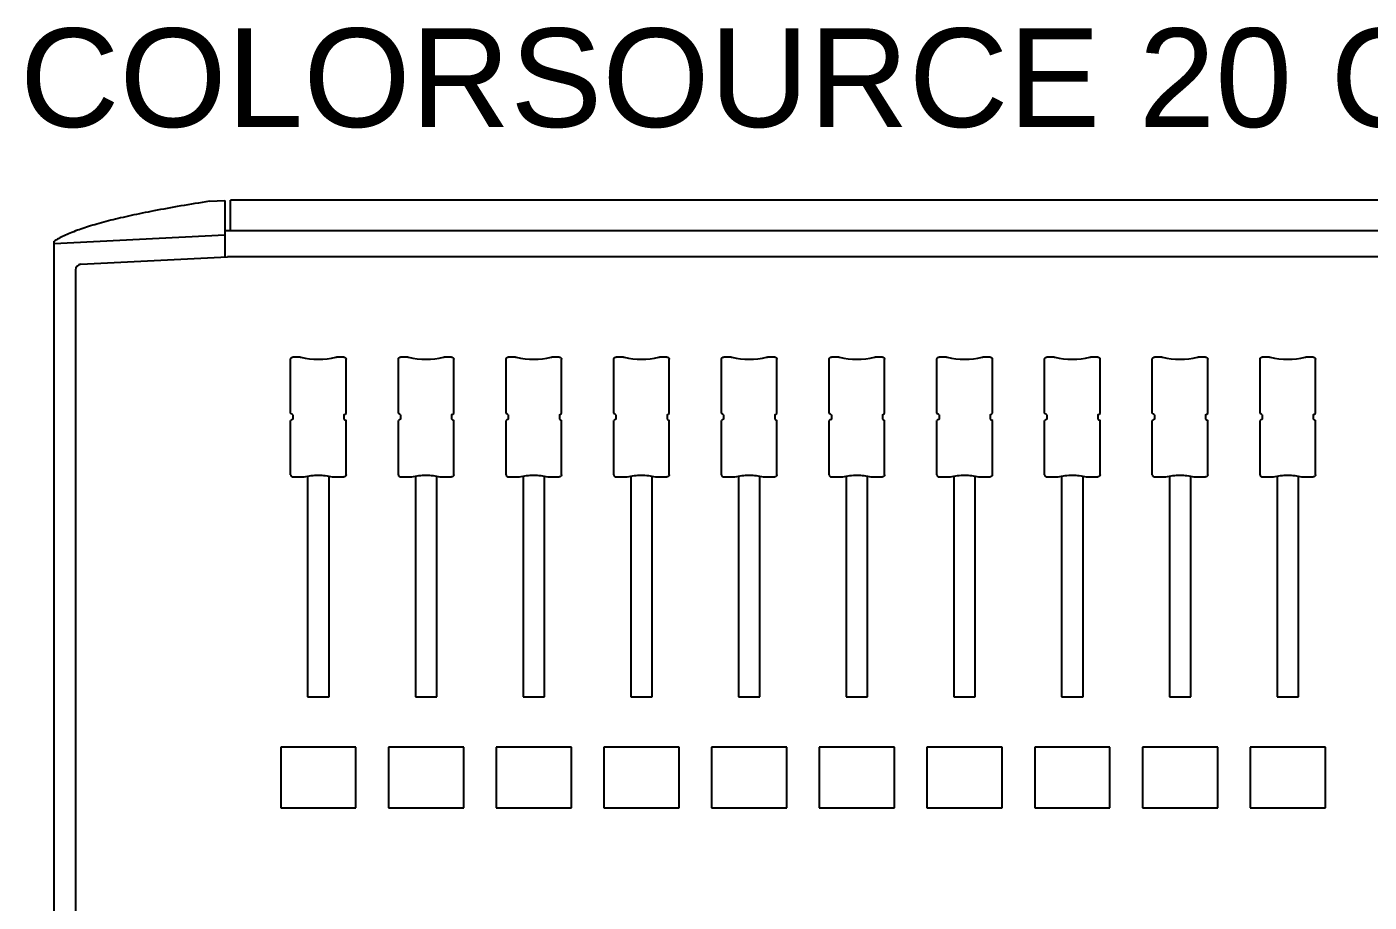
# Model space of a CAD drawing. Extents: x -49 to 275, y -8 to 142.
# Drawn here: x 5.11 to 14.46, y 93.26 to 99.36 of the extents above; entities that cross this region are included whole.
import ezdxf
from ezdxf.enums import TextEntityAlignment as Align

# ---------------------------------------------------------------- set-up
doc = ezdxf.new("R2010")
doc.units = 0
doc.header["$LTSCALE"] = 0.5
doc.header["$MEASUREMENT"] = 0
doc.layers.get('0').update_dxf_attribs({"linetype": 'CONTINUOUS'})
doc.layers.add('RISER', color=7, linetype='CONTINUOUS')
doc.styles.add('ARIAL', font='arial.ttf')

# ---------------------------------------------------------------- blocks, each defined once
blk = doc.blocks.new('*U30')
at = {"layer": 'RISER'}
for p, q in [((-8.0707, 5.3353), (-7.9646, 5.3416)), ((-7.9646, 5.3416), (-7.9646, 4.9486)), ((-7.9252, 5.1291), (-7.9252, 5.3429)), ((7.9252, 5.3429), (-7.9252, 5.3429)), ((-9.1535, 5.0404), (-7.9646, 5.1022)), ((-9.1535, -5.0567), (-9.1535, 5.0567)), ((7.9646, 5.1291), (-7.9646, 5.1291)), ((-8.9664, 4.8965), (-7.9449, 4.9496)), ((7.9449, 4.9496), (-7.9449, 4.9496)), ((-9.0037, 4.8599), (-9.0037, -5.0616)), ((-7.506, 3.8589), (-7.506, 4.235)), ((-7.4394, 4.2504), (-7.4904, 4.2504)), ((-7.4394, 4.2504), (-7.4345, 4.2498)), ((-7.1915, 4.2498), (-7.1865, 4.2504)), ((-7.1356, 4.2504), (-7.1865, 4.2504)), ((-7.12, 3.8589), (-7.12, 4.235)), ((-6.756, 3.8589), (-6.756, 4.235)), ((-6.6894, 4.2504), (-6.7404, 4.2504)), ((-6.6894, 4.2504), (-6.6845, 4.2498)), ((-6.4415, 4.2498), (-6.4365, 4.2504)), ((-6.3856, 4.2504), (-6.4365, 4.2504)), ((-6.37, 3.8589), (-6.37, 4.235)), ((-6.006, 3.8589), (-6.006, 4.235)), ((-5.9394, 4.2504), (-5.9904, 4.2504)), ((-5.9394, 4.2504), (-5.9345, 4.2498)), ((-5.6915, 4.2498), (-5.6865, 4.2504)), ((-5.6356, 4.2504), (-5.6865, 4.2504)), ((-5.62, 3.8589), (-5.62, 4.235)), ((-5.256, 3.8589), (-5.256, 4.235)), ((-5.1894, 4.2504), (-5.2404, 4.2504)), ((-5.1894, 4.2504), (-5.1845, 4.2498)), ((-4.9415, 4.2498), (-4.9365, 4.2504)), ((-4.8856, 4.2504), (-4.9365, 4.2504)), ((-4.87, 3.8589), (-4.87, 4.235)), ((-4.506, 3.8589), (-4.506, 4.235)), ((-4.4394, 4.2504), (-4.4904, 4.2504)), ((-4.4394, 4.2504), (-4.4345, 4.2498)), ((-4.1915, 4.2498), (-4.1865, 4.2504)), ((-4.1356, 4.2504), (-4.1865, 4.2504)), ((-4.12, 3.8589), (-4.12, 4.235)), ((-3.756, 3.8589), (-3.756, 4.235)), ((-3.6894, 4.2504), (-3.7404, 4.2504)), ((-3.6894, 4.2504), (-3.6845, 4.2498)), ((-3.4415, 4.2498), (-3.4365, 4.2504)), ((-3.3856, 4.2504), (-3.4365, 4.2504)), ((-3.37, 3.8589), (-3.37, 4.235)), ((-3.006, 3.8589), (-3.006, 4.235)), ((-2.9394, 4.2504), (-2.9904, 4.2504)), ((-2.9394, 4.2504), (-2.9345, 4.2498)), ((-2.6915, 4.2498), (-2.6865, 4.2504)), ((-2.6356, 4.2504), (-2.6865, 4.2504)), ((-2.62, 3.8589), (-2.62, 4.235)), ((-2.256, 3.8589), (-2.256, 4.235)), ((-2.1894, 4.2504), (-2.2404, 4.2504)), ((-2.1894, 4.2504), (-2.1845, 4.2498)), ((-1.9415, 4.2498), (-1.9365, 4.2504)), ((-1.8856, 4.2504), (-1.9365, 4.2504)), ((-1.87, 3.8589), (-1.87, 4.235)), ((-1.506, 3.8589), (-1.506, 4.235)), ((-1.4394, 4.2504), (-1.4904, 4.2504)), ((-1.4394, 4.2504), (-1.4345, 4.2498)), ((-1.1915, 4.2498), (-1.1865, 4.2504)), ((-1.1356, 4.2504), (-1.1865, 4.2504)), ((-1.12, 3.8589), (-1.12, 4.235)), ((-0.756, 3.8589), (-0.756, 4.235)), ((-0.6894, 4.2504), (-0.7404, 4.2504)), ((-0.6894, 4.2504), (-0.6845, 4.2498)), ((-0.4415, 4.2498), (-0.4365, 4.2504)), ((-0.3856, 4.2504), (-0.4365, 4.2504)), ((-0.37, 3.8589), (-0.37, 4.235)), ((-7.501, 3.8539), (-7.506, 3.8589)), ((-7.496, 3.8539), (-7.501, 3.8539)), ((-7.491, 3.849), (-7.496, 3.8539)), ((-7.491, 3.849), (-7.491, 3.8192)), ((-7.135, 3.849), (-7.13, 3.8539)), ((-7.135, 3.849), (-7.135, 3.8192)), ((-7.13, 3.8539), (-7.125, 3.8539)), ((-7.125, 3.8539), (-7.12, 3.8589)), ((-6.751, 3.8539), (-6.756, 3.8589)), ((-6.746, 3.8539), (-6.751, 3.8539)), ((-6.741, 3.849), (-6.746, 3.8539)), ((-6.741, 3.849), (-6.741, 3.8192)), ((-6.385, 3.849), (-6.38, 3.8539)), ((-6.385, 3.849), (-6.385, 3.8192)), ((-6.38, 3.8539), (-6.375, 3.8539)), ((-6.375, 3.8539), (-6.37, 3.8589)), ((-6.001, 3.8539), (-6.006, 3.8589)), ((-5.996, 3.8539), (-6.001, 3.8539)), ((-5.991, 3.849), (-5.996, 3.8539)), ((-5.991, 3.849), (-5.991, 3.8192)), ((-5.635, 3.849), (-5.63, 3.8539)), ((-5.635, 3.849), (-5.635, 3.8192)), ((-5.63, 3.8539), (-5.625, 3.8539)), ((-5.625, 3.8539), (-5.62, 3.8589)), ((-5.251, 3.8539), (-5.256, 3.8589)), ((-5.246, 3.8539), (-5.251, 3.8539)), ((-5.241, 3.849), (-5.246, 3.8539)), ((-5.241, 3.849), (-5.241, 3.8192)), ((-4.885, 3.849), (-4.88, 3.8539)), ((-4.885, 3.849), (-4.885, 3.8192)), ((-4.88, 3.8539), (-4.875, 3.8539)), ((-4.875, 3.8539), (-4.87, 3.8589)), ((-4.501, 3.8539), (-4.506, 3.8589)), ((-4.496, 3.8539), (-4.501, 3.8539)), ((-4.491, 3.849), (-4.496, 3.8539)), ((-4.491, 3.849), (-4.491, 3.8192)), ((-4.135, 3.849), (-4.13, 3.8539)), ((-4.135, 3.849), (-4.135, 3.8192)), ((-4.13, 3.8539), (-4.125, 3.8539)), ((-4.125, 3.8539), (-4.12, 3.8589)), ((-3.751, 3.8539), (-3.756, 3.8589)), ((-3.746, 3.8539), (-3.751, 3.8539)), ((-3.741, 3.849), (-3.746, 3.8539)), ((-3.741, 3.849), (-3.741, 3.8192)), ((-3.385, 3.849), (-3.38, 3.8539)), ((-3.385, 3.849), (-3.385, 3.8192)), ((-3.38, 3.8539), (-3.375, 3.8539)), ((-3.375, 3.8539), (-3.37, 3.8589)), ((-3.001, 3.8539), (-3.006, 3.8589)), ((-2.996, 3.8539), (-3.001, 3.8539)), ((-2.991, 3.849), (-2.996, 3.8539)), ((-2.991, 3.849), (-2.991, 3.8192)), ((-2.635, 3.849), (-2.63, 3.8539)), ((-2.635, 3.849), (-2.635, 3.8192)), ((-2.63, 3.8539), (-2.625, 3.8539)), ((-2.625, 3.8539), (-2.62, 3.8589)), ((-2.251, 3.8539), (-2.256, 3.8589)), ((-2.246, 3.8539), (-2.251, 3.8539)), ((-2.241, 3.849), (-2.246, 3.8539)), ((-2.241, 3.849), (-2.241, 3.8192)), ((-1.885, 3.849), (-1.88, 3.8539)), ((-1.885, 3.849), (-1.885, 3.8192)), ((-1.88, 3.8539), (-1.875, 3.8539)), ((-1.875, 3.8539), (-1.87, 3.8589)), ((-1.501, 3.8539), (-1.506, 3.8589)), ((-1.496, 3.8539), (-1.501, 3.8539)), ((-1.491, 3.849), (-1.496, 3.8539)), ((-1.491, 3.849), (-1.491, 3.8192)), ((-1.135, 3.849), (-1.13, 3.8539)), ((-1.135, 3.849), (-1.135, 3.8192)), ((-1.13, 3.8539), (-1.125, 3.8539)), ((-1.125, 3.8539), (-1.12, 3.8589)), ((-0.751, 3.8539), (-0.756, 3.8589)), ((-0.746, 3.8539), (-0.751, 3.8539)), ((-0.741, 3.849), (-0.746, 3.8539)), ((-0.741, 3.849), (-0.741, 3.8192)), ((-0.385, 3.849), (-0.38, 3.8539)), ((-0.385, 3.849), (-0.385, 3.8192)), ((-0.38, 3.8539), (-0.375, 3.8539)), ((-0.375, 3.8539), (-0.37, 3.8589)), ((-7.501, 3.8142), (-7.506, 3.8093)), ((-7.506, 3.4315), (-7.506, 3.8093)), ((-7.496, 3.8142), (-7.501, 3.8142)), ((-7.491, 3.8192), (-7.496, 3.8142)), ((-7.135, 3.8192), (-7.13, 3.8142)), ((-7.13, 3.8142), (-7.125, 3.8142)), ((-7.125, 3.8142), (-7.12, 3.8093)), ((-7.12, 3.4315), (-7.12, 3.8093)), ((-6.751, 3.8142), (-6.756, 3.8093)), ((-6.756, 3.4315), (-6.756, 3.8093)), ((-6.746, 3.8142), (-6.751, 3.8142)), ((-6.741, 3.8192), (-6.746, 3.8142)), ((-6.385, 3.8192), (-6.38, 3.8142)), ((-6.38, 3.8142), (-6.375, 3.8142)), ((-6.375, 3.8142), (-6.37, 3.8093)), ((-6.37, 3.4315), (-6.37, 3.8093)), ((-6.001, 3.8142), (-6.006, 3.8093)), ((-6.006, 3.4315), (-6.006, 3.8093)), ((-5.996, 3.8142), (-6.001, 3.8142)), ((-5.991, 3.8192), (-5.996, 3.8142)), ((-5.635, 3.8192), (-5.63, 3.8142)), ((-5.63, 3.8142), (-5.625, 3.8142)), ((-5.625, 3.8142), (-5.62, 3.8093)), ((-5.62, 3.4315), (-5.62, 3.8093)), ((-5.251, 3.8142), (-5.256, 3.8093)), ((-5.256, 3.4315), (-5.256, 3.8093)), ((-5.246, 3.8142), (-5.251, 3.8142)), ((-5.241, 3.8192), (-5.246, 3.8142)), ((-4.885, 3.8192), (-4.88, 3.8142)), ((-4.88, 3.8142), (-4.875, 3.8142)), ((-4.875, 3.8142), (-4.87, 3.8093)), ((-4.87, 3.4315), (-4.87, 3.8093)), ((-4.501, 3.8142), (-4.506, 3.8093)), ((-4.506, 3.4315), (-4.506, 3.8093)), ((-4.496, 3.8142), (-4.501, 3.8142)), ((-4.491, 3.8192), (-4.496, 3.8142)), ((-4.135, 3.8192), (-4.13, 3.8142)), ((-4.13, 3.8142), (-4.125, 3.8142)), ((-4.125, 3.8142), (-4.12, 3.8093)), ((-4.12, 3.4315), (-4.12, 3.8093)), ((-3.751, 3.8142), (-3.756, 3.8093)), ((-3.756, 3.4315), (-3.756, 3.8093)), ((-3.746, 3.8142), (-3.751, 3.8142)), ((-3.741, 3.8192), (-3.746, 3.8142)), ((-3.385, 3.8192), (-3.38, 3.8142)), ((-3.38, 3.8142), (-3.375, 3.8142)), ((-3.375, 3.8142), (-3.37, 3.8093)), ((-3.37, 3.4315), (-3.37, 3.8093)), ((-3.001, 3.8142), (-3.006, 3.8093)), ((-3.006, 3.4315), (-3.006, 3.8093)), ((-2.996, 3.8142), (-3.001, 3.8142)), ((-2.991, 3.8192), (-2.996, 3.8142)), ((-2.635, 3.8192), (-2.63, 3.8142)), ((-2.63, 3.8142), (-2.625, 3.8142)), ((-2.625, 3.8142), (-2.62, 3.8093)), ((-2.62, 3.4315), (-2.62, 3.8093)), ((-2.251, 3.8142), (-2.256, 3.8093)), ((-2.256, 3.4315), (-2.256, 3.8093)), ((-2.246, 3.8142), (-2.251, 3.8142)), ((-2.241, 3.8192), (-2.246, 3.8142)), ((-1.885, 3.8192), (-1.88, 3.8142)), ((-1.88, 3.8142), (-1.875, 3.8142)), ((-1.875, 3.8142), (-1.87, 3.8093)), ((-1.87, 3.4315), (-1.87, 3.8093)), ((-1.501, 3.8142), (-1.506, 3.8093)), ((-1.506, 3.4315), (-1.506, 3.8093)), ((-1.496, 3.8142), (-1.501, 3.8142)), ((-1.491, 3.8192), (-1.496, 3.8142)), ((-1.135, 3.8192), (-1.13, 3.8142)), ((-1.13, 3.8142), (-1.125, 3.8142)), ((-1.125, 3.8142), (-1.12, 3.8093)), ((-1.12, 3.4315), (-1.12, 3.8093)), ((-0.751, 3.8142), (-0.756, 3.8093)), ((-0.756, 3.4315), (-0.756, 3.8093)), ((-0.746, 3.8142), (-0.751, 3.8142)), ((-0.741, 3.8192), (-0.746, 3.8142)), ((-0.385, 3.8192), (-0.38, 3.8142)), ((-0.38, 3.8142), (-0.375, 3.8142)), ((-0.375, 3.8142), (-0.37, 3.8093)), ((-0.37, 3.4315), (-0.37, 3.8093)), ((-7.4904, 3.416), (-7.4283, 3.416)), ((-7.4283, 3.416), (-7.4121, 3.4163)), ((-7.3875, 3.4194), (-7.3875, 1.884)), ((-7.2385, 1.884), (-7.2385, 3.4194)), ((-7.2162, 3.4166), (-7.1949, 3.416)), ((-7.1949, 3.416), (-7.1356, 3.416)), ((-6.7404, 3.416), (-6.6783, 3.416)), ((-6.6783, 3.416), (-6.6621, 3.4163)), ((-6.6375, 3.4194), (-6.6375, 1.884)), ((-6.4885, 1.884), (-6.4885, 3.4194)), ((-6.4662, 3.4166), (-6.4449, 3.416)), ((-6.4449, 3.416), (-6.3856, 3.416)), ((-5.9904, 3.416), (-5.9283, 3.416)), ((-5.9283, 3.416), (-5.9121, 3.4163)), ((-5.8875, 3.4194), (-5.8875, 1.884)), ((-5.7385, 1.884), (-5.7385, 3.4194)), ((-5.7162, 3.4166), (-5.6949, 3.416)), ((-5.6949, 3.416), (-5.6356, 3.416)), ((-5.2404, 3.416), (-5.1783, 3.416)), ((-5.1783, 3.416), (-5.1621, 3.4163)), ((-5.1375, 3.4194), (-5.1375, 1.884)), ((-4.9885, 1.884), (-4.9885, 3.4194)), ((-4.9662, 3.4166), (-4.9449, 3.416)), ((-4.9449, 3.416), (-4.8856, 3.416)), ((-4.4904, 3.416), (-4.4283, 3.416)), ((-4.4283, 3.416), (-4.4121, 3.4163)), ((-4.3875, 3.4194), (-4.3875, 1.884)), ((-4.2385, 1.884), (-4.2385, 3.4194)), ((-4.2162, 3.4166), (-4.1949, 3.416)), ((-4.1949, 3.416), (-4.1356, 3.416)), ((-3.7404, 3.416), (-3.6783, 3.416)), ((-3.6783, 3.416), (-3.6621, 3.4163)), ((-3.6375, 3.4194), (-3.6375, 1.884)), ((-3.4885, 1.884), (-3.4885, 3.4194)), ((-3.4662, 3.4166), (-3.4449, 3.416)), ((-3.4449, 3.416), (-3.3856, 3.416)), ((-2.9904, 3.416), (-2.9283, 3.416)), ((-2.9283, 3.416), (-2.9121, 3.4163)), ((-2.8875, 3.4194), (-2.8875, 1.884)), ((-2.7385, 1.884), (-2.7385, 3.4194)), ((-2.7162, 3.4166), (-2.6949, 3.416)), ((-2.6949, 3.416), (-2.6356, 3.416)), ((-2.2404, 3.416), (-2.1783, 3.416)), ((-2.1783, 3.416), (-2.1621, 3.4163)), ((-2.1375, 3.4194), (-2.1375, 1.884)), ((-1.9885, 1.884), (-1.9885, 3.4194)), ((-1.9662, 3.4166), (-1.9449, 3.416)), ((-1.9449, 3.416), (-1.8856, 3.416)), ((-1.4904, 3.416), (-1.4283, 3.416)), ((-1.4283, 3.416), (-1.4121, 3.4163)), ((-1.3875, 3.4194), (-1.3875, 1.884)), ((-1.2385, 1.884), (-1.2385, 3.4194)), ((-1.2162, 3.4166), (-1.1949, 3.416)), ((-1.1949, 3.416), (-1.1356, 3.416)), ((-0.7404, 3.416), (-0.6783, 3.416)), ((-0.6783, 3.416), (-0.6621, 3.4163)), ((-0.6375, 3.4194), (-0.6375, 1.884)), ((-0.4885, 1.884), (-0.4885, 3.4194)), ((-0.4662, 3.4166), (-0.4449, 3.416)), ((-0.4449, 3.416), (-0.3856, 3.416)), ((-7.3875, 1.884), (-7.2385, 1.884)), ((-6.6375, 1.884), (-6.4885, 1.884)), ((-5.8875, 1.884), (-5.7385, 1.884)), ((-5.1375, 1.884), (-4.9885, 1.884)), ((-4.3875, 1.884), (-4.2385, 1.884)), ((-3.6375, 1.884), (-3.4885, 1.884)), ((-2.8875, 1.884), (-2.7385, 1.884)), ((-2.1375, 1.884), (-1.9885, 1.884)), ((-1.3875, 1.884), (-1.2385, 1.884)), ((-0.6375, 1.884), (-0.4885, 1.884)), ((-7.051, 1.5327), (-7.575, 1.5327)), ((-7.575, 1.5327), (-7.575, 1.1118)), ((-7.051, 1.1118), (-7.051, 1.5327)), ((-6.301, 1.5327), (-6.825, 1.5327)), ((-6.825, 1.5327), (-6.825, 1.1118)), ((-6.301, 1.1118), (-6.301, 1.5327)), ((-5.551, 1.5327), (-6.075, 1.5327)), ((-6.075, 1.5327), (-6.075, 1.1118)), ((-5.551, 1.1118), (-5.551, 1.5327)), ((-4.801, 1.5327), (-5.325, 1.5327)), ((-5.325, 1.5327), (-5.325, 1.1118)), ((-4.801, 1.1118), (-4.801, 1.5327)), ((-4.051, 1.5327), (-4.575, 1.5327)), ((-4.575, 1.5327), (-4.575, 1.1118)), ((-4.051, 1.1118), (-4.051, 1.5327)), ((-3.301, 1.5327), (-3.825, 1.5327)), ((-3.825, 1.5327), (-3.825, 1.1118)), ((-3.301, 1.1118), (-3.301, 1.5327)), ((-2.551, 1.5327), (-3.075, 1.5327)), ((-3.075, 1.5327), (-3.075, 1.1118)), ((-2.551, 1.1118), (-2.551, 1.5327)), ((-1.801, 1.5327), (-2.325, 1.5327)), ((-2.325, 1.5327), (-2.325, 1.1118)), ((-1.801, 1.1118), (-1.801, 1.5327)), ((-1.051, 1.5327), (-1.575, 1.5327)), ((-1.575, 1.5327), (-1.575, 1.1118)), ((-1.051, 1.1118), (-1.051, 1.5327)), ((-0.301, 1.5327), (-0.825, 1.5327)), ((-0.825, 1.5327), (-0.825, 1.1118)), ((-0.301, 1.1118), (-0.301, 1.5327)), ((-7.575, 1.1118), (-7.051, 1.1118)), ((-6.825, 1.1118), (-6.301, 1.1118)), ((-6.075, 1.1118), (-5.551, 1.1118)), ((-5.325, 1.1118), (-4.801, 1.1118)), ((-4.575, 1.1118), (-4.051, 1.1118)), ((-3.825, 1.1118), (-3.301, 1.1118)), ((-3.075, 1.1118), (-2.551, 1.1118)), ((-2.325, 1.1118), (-1.801, 1.1118)), ((-1.575, 1.1118), (-1.051, 1.1118)), ((-0.825, 1.1118), (-0.301, 1.1118))]:
    blk.add_line(p, q, dxfattribs=at)
for centre, radius, start, end in [((-8.9645, 4.8573), 0.0392, 92.77375, 179.79833), ((-7.313, 4.7385), 0.5036, 256.0343, 283.9657), ((-6.563, 4.7385), 0.5036, 256.0343, 283.9657), ((-5.813, 4.7385), 0.5036, 256.0343, 283.9657), ((-5.063, 4.7385), 0.5036, 256.0343, 283.9657), ((-4.313, 4.7385), 0.5036, 256.0343, 283.9657), ((-3.563, 4.7385), 0.5036, 256.0343, 283.9657), ((-2.813, 4.7385), 0.5036, 256.0343, 283.9657), ((-2.063, 4.7385), 0.5036, 256.0343, 283.9657), ((-1.313, 4.7385), 0.5036, 256.0343, 283.9657), ((-0.563, 4.7385), 0.5036, 256.0343, 283.9657)]:
    blk.add_arc(centre, radius, start, end, dxfattribs=at)
for points, knots in [([(-8.0707, 5.3353), (-8.1387, 5.3246), (-8.275, 5.3029), (-8.4568, 5.2696), (-8.6195, 5.2362), (-8.7626, 5.2026), (-8.8879, 5.1682), (-8.9975, 5.1321), (-9.0894, 5.0948), (-9.1321, 5.0694), (-9.1535, 5.0567)], [0, 0, 0, 0, 0.125281, 0.251368, 0.369432, 0.48749, 0.609014, 0.730544, 0.864741, 1, 1, 1, 1]), ([(-7.506, 4.235), (-7.5058, 4.2367), (-7.5055, 4.2402), (-7.5028, 4.2448), (-7.4988, 4.2483), (-7.4944, 4.2502), (-7.4915, 4.2504), (-7.4904, 4.2504)], [0, 0, 0, 0, 0.214856, 0.429664, 0.644194, 0.85861, 1, 1, 1, 1]), ([(-7.1356, 4.2504), (-7.1338, 4.2503), (-7.1303, 4.2499), (-7.1257, 4.2473), (-7.1221, 4.2433), (-7.1203, 4.239), (-7.1201, 4.2361), (-7.12, 4.235)], [0, 0, 0, 0, 0.214811, 0.429658, 0.644213, 0.858624, 1, 1, 1, 1]), ([(-6.756, 4.235), (-6.7558, 4.2367), (-6.7555, 4.2402), (-6.7528, 4.2448), (-6.7488, 4.2483), (-6.7444, 4.2502), (-6.7415, 4.2504), (-6.7404, 4.2504)], [0, 0, 0, 0, 0.214856, 0.429664, 0.644194, 0.85861, 1, 1, 1, 1]), ([(-6.3856, 4.2504), (-6.3838, 4.2503), (-6.3803, 4.2499), (-6.3757, 4.2473), (-6.3721, 4.2433), (-6.3703, 4.239), (-6.3701, 4.2361), (-6.37, 4.235)], [0, 0, 0, 0, 0.214811, 0.429658, 0.644213, 0.858624, 1, 1, 1, 1]), ([(-6.006, 4.235), (-6.0058, 4.2367), (-6.0055, 4.2402), (-6.0028, 4.2448), (-5.9988, 4.2483), (-5.9944, 4.2502), (-5.9915, 4.2504), (-5.9904, 4.2504)], [0, 0, 0, 0, 0.214856, 0.429664, 0.644194, 0.85861, 1, 1, 1, 1]), ([(-5.6356, 4.2504), (-5.6338, 4.2503), (-5.6303, 4.2499), (-5.6257, 4.2473), (-5.6221, 4.2433), (-5.6203, 4.239), (-5.6201, 4.2361), (-5.62, 4.235)], [0, 0, 0, 0, 0.214811, 0.429658, 0.644213, 0.858624, 1, 1, 1, 1]), ([(-5.256, 4.235), (-5.2558, 4.2367), (-5.2555, 4.2402), (-5.2528, 4.2448), (-5.2488, 4.2483), (-5.2444, 4.2502), (-5.2415, 4.2504), (-5.2404, 4.2504)], [0, 0, 0, 0, 0.214856, 0.429664, 0.644194, 0.85861, 1, 1, 1, 1]), ([(-4.8856, 4.2504), (-4.8838, 4.2503), (-4.8803, 4.2499), (-4.8757, 4.2473), (-4.8721, 4.2433), (-4.8703, 4.239), (-4.8701, 4.2361), (-4.87, 4.235)], [0, 0, 0, 0, 0.214811, 0.429658, 0.644213, 0.858624, 1, 1, 1, 1]), ([(-4.506, 4.235), (-4.5058, 4.2367), (-4.5055, 4.2402), (-4.5028, 4.2448), (-4.4988, 4.2483), (-4.4944, 4.2502), (-4.4915, 4.2504), (-4.4904, 4.2504)], [0, 0, 0, 0, 0.214856, 0.429664, 0.644194, 0.85861, 1, 1, 1, 1]), ([(-4.1356, 4.2504), (-4.1338, 4.2503), (-4.1303, 4.2499), (-4.1257, 4.2473), (-4.1221, 4.2433), (-4.1203, 4.239), (-4.1201, 4.2361), (-4.12, 4.235)], [0, 0, 0, 0, 0.214811, 0.429658, 0.644213, 0.858624, 1, 1, 1, 1]), ([(-3.756, 4.235), (-3.7558, 4.2367), (-3.7555, 4.2402), (-3.7528, 4.2448), (-3.7488, 4.2483), (-3.7444, 4.2502), (-3.7415, 4.2504), (-3.7404, 4.2504)], [0, 0, 0, 0, 0.214856, 0.429664, 0.644194, 0.85861, 1, 1, 1, 1]), ([(-3.3856, 4.2504), (-3.3838, 4.2503), (-3.3803, 4.2499), (-3.3757, 4.2473), (-3.3721, 4.2433), (-3.3703, 4.239), (-3.3701, 4.2361), (-3.37, 4.235)], [0, 0, 0, 0, 0.214811, 0.429658, 0.644213, 0.858624, 1, 1, 1, 1]), ([(-3.006, 4.235), (-3.0058, 4.2367), (-3.0055, 4.2402), (-3.0028, 4.2448), (-2.9988, 4.2483), (-2.9944, 4.2502), (-2.9915, 4.2504), (-2.9904, 4.2504)], [0, 0, 0, 0, 0.214856, 0.429664, 0.644194, 0.85861, 1, 1, 1, 1]), ([(-2.6356, 4.2504), (-2.6338, 4.2503), (-2.6303, 4.2499), (-2.6257, 4.2473), (-2.6221, 4.2433), (-2.6203, 4.239), (-2.6201, 4.2361), (-2.62, 4.235)], [0, 0, 0, 0, 0.214811, 0.429658, 0.644213, 0.858624, 1, 1, 1, 1]), ([(-2.256, 4.235), (-2.2558, 4.2367), (-2.2555, 4.2402), (-2.2528, 4.2448), (-2.2488, 4.2483), (-2.2444, 4.2502), (-2.2415, 4.2504), (-2.2404, 4.2504)], [0, 0, 0, 0, 0.214856, 0.429664, 0.644194, 0.85861, 1, 1, 1, 1]), ([(-1.8856, 4.2504), (-1.8838, 4.2503), (-1.8803, 4.2499), (-1.8756, 4.2473), (-1.8721, 4.2433), (-1.8703, 4.239), (-1.8701, 4.2361), (-1.87, 4.235)], [0, 0, 0, 0, 0.214811, 0.429658, 0.644213, 0.858624, 1, 1, 1, 1]), ([(-1.506, 4.235), (-1.5058, 4.2367), (-1.5055, 4.2402), (-1.5028, 4.2448), (-1.4988, 4.2483), (-1.4944, 4.2502), (-1.4915, 4.2504), (-1.4904, 4.2504)], [0, 0, 0, 0, 0.214856, 0.429664, 0.644194, 0.85861, 1, 1, 1, 1]), ([(-1.1356, 4.2504), (-1.1338, 4.2503), (-1.1303, 4.2499), (-1.1256, 4.2473), (-1.1221, 4.2433), (-1.1203, 4.239), (-1.1201, 4.2361), (-1.12, 4.235)], [0, 0, 0, 0, 0.214811, 0.429658, 0.644213, 0.858624, 1, 1, 1, 1]), ([(-0.756, 4.235), (-0.7558, 4.2367), (-0.7555, 4.2402), (-0.7528, 4.2448), (-0.7488, 4.2483), (-0.7444, 4.2502), (-0.7415, 4.2504), (-0.7404, 4.2504)], [0, 0, 0, 0, 0.214856, 0.429664, 0.644194, 0.85861, 1, 1, 1, 1]), ([(-0.3856, 4.2504), (-0.3838, 4.2503), (-0.3803, 4.2499), (-0.3756, 4.2473), (-0.3721, 4.2433), (-0.3703, 4.239), (-0.3701, 4.2361), (-0.37, 4.235)], [0, 0, 0, 0, 0.214811, 0.429658, 0.644213, 0.858624, 1, 1, 1, 1]), ([(-7.506, 3.4315), (-7.5058, 3.4298), (-7.5055, 3.4263), (-7.5028, 3.4217), (-7.4988, 3.4182), (-7.4944, 3.4163), (-7.4915, 3.4161), (-7.4904, 3.416)], [0, 0, 0, 0, 0.214856, 0.429664, 0.644194, 0.85861, 1, 1, 1, 1]), ([(-7.4121, 3.4163), (-7.3791, 3.4225), (-7.3138, 3.4348), (-7.2485, 3.4226), (-7.2162, 3.4166)], [0, 0, 0, 0, 0.505891, 1, 1, 1, 1]), ([(-7.12, 3.4315), (-7.1202, 3.4298), (-7.1205, 3.4263), (-7.1232, 3.4217), (-7.1272, 3.4182), (-7.1315, 3.4163), (-7.1344, 3.4161), (-7.1356, 3.416)], [0, 0, 0, 0, 0.214856, 0.429664, 0.644194, 0.85861, 1, 1, 1, 1]), ([(-6.756, 3.4315), (-6.7558, 3.4298), (-6.7555, 3.4263), (-6.7528, 3.4217), (-6.7488, 3.4182), (-6.7444, 3.4163), (-6.7415, 3.4161), (-6.7404, 3.416)], [0, 0, 0, 0, 0.214856, 0.429664, 0.644194, 0.85861, 1, 1, 1, 1]), ([(-6.6621, 3.4163), (-6.6291, 3.4225), (-6.5638, 3.4348), (-6.4985, 3.4226), (-6.4662, 3.4166)], [0, 0, 0, 0, 0.505891, 1, 1, 1, 1]), ([(-6.37, 3.4315), (-6.3702, 3.4298), (-6.3705, 3.4263), (-6.3732, 3.4217), (-6.3772, 3.4182), (-6.3815, 3.4163), (-6.3844, 3.4161), (-6.3856, 3.416)], [0, 0, 0, 0, 0.214856, 0.429664, 0.644194, 0.85861, 1, 1, 1, 1]), ([(-6.006, 3.4315), (-6.0058, 3.4298), (-6.0055, 3.4263), (-6.0028, 3.4217), (-5.9988, 3.4182), (-5.9944, 3.4163), (-5.9915, 3.4161), (-5.9904, 3.416)], [0, 0, 0, 0, 0.214856, 0.429664, 0.644194, 0.85861, 1, 1, 1, 1]), ([(-5.9121, 3.4163), (-5.8791, 3.4225), (-5.8138, 3.4348), (-5.7485, 3.4226), (-5.7162, 3.4166)], [0, 0, 0, 0, 0.505891, 1, 1, 1, 1]), ([(-5.62, 3.4315), (-5.6202, 3.4298), (-5.6205, 3.4263), (-5.6232, 3.4217), (-5.6272, 3.4182), (-5.6315, 3.4163), (-5.6344, 3.4161), (-5.6356, 3.416)], [0, 0, 0, 0, 0.214856, 0.429664, 0.644194, 0.85861, 1, 1, 1, 1]), ([(-5.256, 3.4315), (-5.2558, 3.4298), (-5.2555, 3.4263), (-5.2528, 3.4217), (-5.2488, 3.4182), (-5.2444, 3.4163), (-5.2415, 3.4161), (-5.2404, 3.416)], [0, 0, 0, 0, 0.214856, 0.429664, 0.644194, 0.85861, 1, 1, 1, 1]), ([(-5.1621, 3.4163), (-5.1291, 3.4225), (-5.0638, 3.4348), (-4.9985, 3.4226), (-4.9662, 3.4166)], [0, 0, 0, 0, 0.505891, 1, 1, 1, 1]), ([(-4.87, 3.4315), (-4.8702, 3.4298), (-4.8705, 3.4263), (-4.8732, 3.4217), (-4.8772, 3.4182), (-4.8815, 3.4163), (-4.8844, 3.4161), (-4.8856, 3.416)], [0, 0, 0, 0, 0.214856, 0.429664, 0.644194, 0.85861, 1, 1, 1, 1]), ([(-4.506, 3.4315), (-4.5058, 3.4298), (-4.5055, 3.4263), (-4.5028, 3.4217), (-4.4988, 3.4182), (-4.4944, 3.4163), (-4.4915, 3.4161), (-4.4904, 3.416)], [0, 0, 0, 0, 0.214856, 0.429664, 0.644194, 0.85861, 1, 1, 1, 1]), ([(-4.4121, 3.4163), (-4.3791, 3.4225), (-4.3138, 3.4348), (-4.2485, 3.4226), (-4.2162, 3.4166)], [0, 0, 0, 0, 0.505891, 1, 1, 1, 1]), ([(-4.12, 3.4315), (-4.1202, 3.4298), (-4.1205, 3.4263), (-4.1232, 3.4217), (-4.1272, 3.4182), (-4.1315, 3.4163), (-4.1344, 3.4161), (-4.1356, 3.416)], [0, 0, 0, 0, 0.214856, 0.429664, 0.644194, 0.85861, 1, 1, 1, 1]), ([(-3.756, 3.4315), (-3.7558, 3.4298), (-3.7555, 3.4263), (-3.7528, 3.4217), (-3.7488, 3.4182), (-3.7444, 3.4163), (-3.7415, 3.4161), (-3.7404, 3.416)], [0, 0, 0, 0, 0.214856, 0.429664, 0.644194, 0.85861, 1, 1, 1, 1]), ([(-3.6621, 3.4163), (-3.6291, 3.4225), (-3.5638, 3.4348), (-3.4985, 3.4226), (-3.4662, 3.4166)], [0, 0, 0, 0, 0.505891, 1, 1, 1, 1]), ([(-3.37, 3.4315), (-3.3702, 3.4298), (-3.3705, 3.4263), (-3.3732, 3.4217), (-3.3772, 3.4182), (-3.3815, 3.4163), (-3.3844, 3.4161), (-3.3856, 3.416)], [0, 0, 0, 0, 0.214856, 0.429664, 0.644194, 0.85861, 1, 1, 1, 1]), ([(-3.006, 3.4315), (-3.0058, 3.4298), (-3.0055, 3.4263), (-3.0028, 3.4217), (-2.9988, 3.4182), (-2.9944, 3.4163), (-2.9915, 3.4161), (-2.9904, 3.416)], [0, 0, 0, 0, 0.214856, 0.429664, 0.644194, 0.85861, 1, 1, 1, 1]), ([(-2.9121, 3.4163), (-2.8791, 3.4225), (-2.8138, 3.4348), (-2.7485, 3.4226), (-2.7162, 3.4166)], [0, 0, 0, 0, 0.505891, 1, 1, 1, 1]), ([(-2.62, 3.4315), (-2.6202, 3.4298), (-2.6205, 3.4263), (-2.6232, 3.4217), (-2.6272, 3.4182), (-2.6315, 3.4163), (-2.6344, 3.4161), (-2.6356, 3.416)], [0, 0, 0, 0, 0.214856, 0.429664, 0.644194, 0.85861, 1, 1, 1, 1]), ([(-2.256, 3.4315), (-2.2558, 3.4298), (-2.2555, 3.4263), (-2.2528, 3.4217), (-2.2488, 3.4182), (-2.2444, 3.4163), (-2.2415, 3.4161), (-2.2404, 3.416)], [0, 0, 0, 0, 0.214856, 0.429664, 0.644194, 0.85861, 1, 1, 1, 1]), ([(-2.1621, 3.4163), (-2.1291, 3.4225), (-2.0638, 3.4348), (-1.9985, 3.4226), (-1.9662, 3.4166)], [0, 0, 0, 0, 0.505891, 1, 1, 1, 1]), ([(-1.87, 3.4315), (-1.8702, 3.4298), (-1.8705, 3.4263), (-1.8732, 3.4217), (-1.8772, 3.4182), (-1.8815, 3.4163), (-1.8844, 3.4161), (-1.8856, 3.416)], [0, 0, 0, 0, 0.214856, 0.429664, 0.644194, 0.85861, 1, 1, 1, 1]), ([(-1.506, 3.4315), (-1.5058, 3.4298), (-1.5055, 3.4263), (-1.5028, 3.4217), (-1.4988, 3.4182), (-1.4944, 3.4163), (-1.4915, 3.4161), (-1.4904, 3.416)], [0, 0, 0, 0, 0.214856, 0.429664, 0.644194, 0.85861, 1, 1, 1, 1]), ([(-1.4121, 3.4163), (-1.3791, 3.4225), (-1.3138, 3.4348), (-1.2485, 3.4226), (-1.2162, 3.4166)], [0, 0, 0, 0, 0.505891, 1, 1, 1, 1]), ([(-1.12, 3.4315), (-1.1202, 3.4298), (-1.1205, 3.4263), (-1.1232, 3.4217), (-1.1272, 3.4182), (-1.1315, 3.4163), (-1.1344, 3.4161), (-1.1356, 3.416)], [0, 0, 0, 0, 0.214856, 0.429664, 0.644194, 0.85861, 1, 1, 1, 1]), ([(-0.756, 3.4315), (-0.7558, 3.4298), (-0.7555, 3.4263), (-0.7528, 3.4217), (-0.7488, 3.4182), (-0.7444, 3.4163), (-0.7415, 3.4161), (-0.7404, 3.416)], [0, 0, 0, 0, 0.214856, 0.429664, 0.644194, 0.85861, 1, 1, 1, 1]), ([(-0.6621, 3.4163), (-0.6291, 3.4225), (-0.5638, 3.4348), (-0.4985, 3.4226), (-0.4662, 3.4166)], [0, 0, 0, 0, 0.505891, 1, 1, 1, 1]), ([(-0.37, 3.4315), (-0.3702, 3.4298), (-0.3705, 3.4263), (-0.3732, 3.4217), (-0.3772, 3.4182), (-0.3815, 3.4163), (-0.3844, 3.4161), (-0.3856, 3.416)], [0, 0, 0, 0, 0.214856, 0.429664, 0.644194, 0.85861, 1, 1, 1, 1])]:
    blk.add_open_spline(points, degree=3, knots=knots, dxfattribs=at)
at = {"layer": 'RISER', "color": 1, "insert": (0, 5.8429), "char_height": 0.6875, "attachment_point": 8, "style": 'ARIAL'}
blk.add_mtext('COLORSOURCE 20 CONTROL CONSOLE', dxfattribs=at)
at = {"layer": 'RISER', "color": 1, "style": 'ARIAL'}
blk.add_attdef('STATIONID', text='', height=0.6875, dxfattribs=at).set_placement((0, 6.9429), align=Align.CENTER)
blk.add_attdef('DRAWINGREF', text='', height=0.6875, dxfattribs=at).set_placement((0, -6.1428), align=Align.TOP_CENTER)

msp = doc.modelspace()

# ---------------------------------------------------------------- block references
msp.add_blockref('*U30', (14.4576, 92.8083))

doc.saveas('drawing.dxf')
